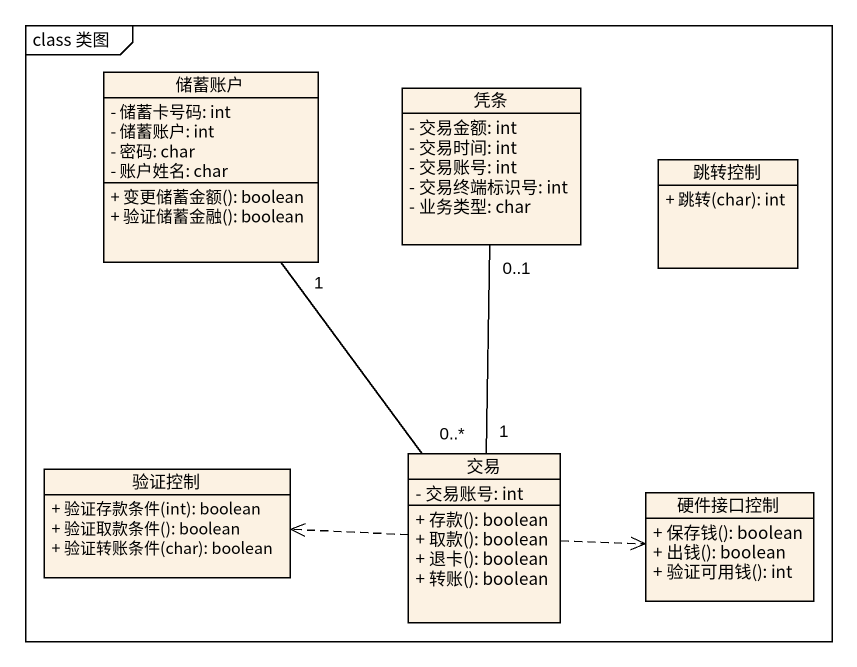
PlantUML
@startuml
mainframe class 类图
hide circle
hide empty members
skinparam classAttributeIconSize 0
class 储蓄账户 {
  - 储蓄卡号码: int
  - 储蓄账户: int
  - 密码: char
  - 账户姓名: char
  + 变更储蓄金额(): boolean
  + 验证储蓄金融(): boolean
}
class 凭条 {
  - 交易金额: int
  - 交易时间: int
  - 交易账号: int
  - 交易终端标识号: int
  - 业务类型: char
}
class 跳转控制 {
  + 跳转(char): int
}
class 验证控制 {
  + 验证存款条件(int): boolean
  + 验证取款条件(): boolean
  + 验证转账条件(char): boolean
}
class 交易 {
  - 交易账号: int
  + 存款(): boolean
  + 取款(): boolean
  + 退卡(): boolean
  + 转账(): boolean
}
class 硬件接口控制 {
  + 保存钱(): boolean
  + 出钱(): boolean
  + 验证可用钱(): int
}
储蓄账户 "1" -- "0..*" 交易
凭条 "0..1" -- "1" 交易
交易 .left.> 验证控制
交易 .right.> 硬件接口控制
@enduml
